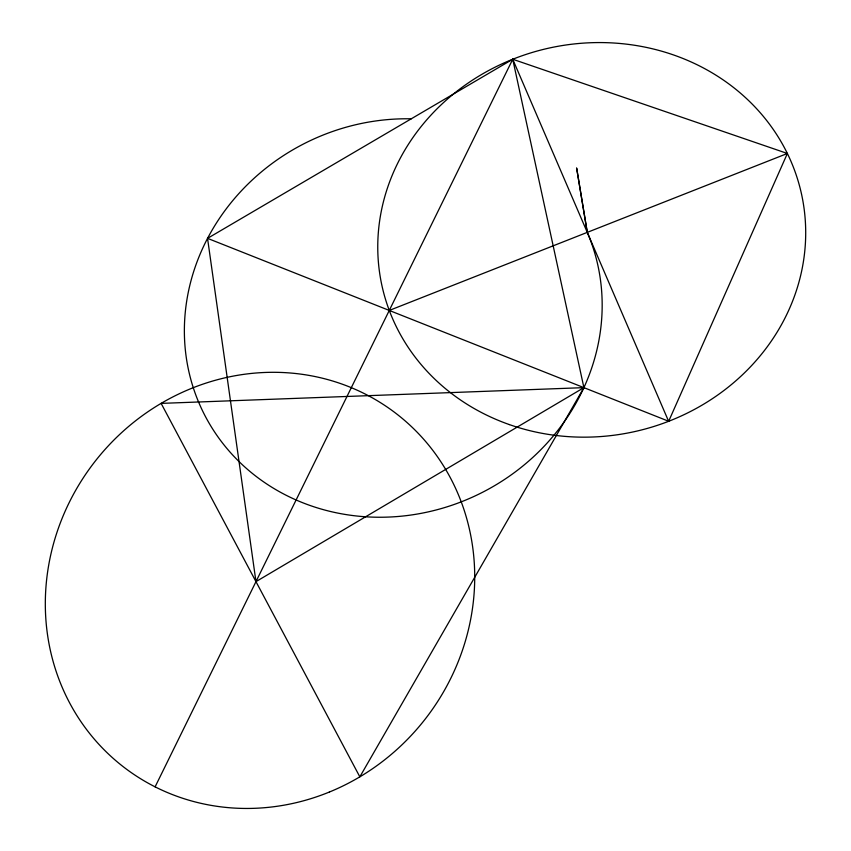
<?xml version="1.0" encoding="UTF-8"?>
<svg xmlns="http://www.w3.org/2000/svg" width="851" height="851" viewBox="0 0 851 851"><rect width="100%" height="100%" fill="white"/><g stroke="black" fill="none" stroke-linecap="round" stroke-linejoin="round"><path stroke-width="1.28" d="M155.105 786.845L512.738 59.251L787.377 153.478L668.673 421.266L207.548 238.354L255.97 581.637L583.903 387.641L512.738 59.251L207.548 238.354M389.269 310.445L787.377 153.478M512.738 59.251L668.62 421.288M587.275 232.376L576.648 168.147L587.275 232.376A212.112 195.815 -26.8 0 1 439.807 508.983A212.112 195.815 -26.8 0 1 184.869 344.538A212.112 195.815 -26.8 0 1 411.235 118.821M583.903 387.641L359.845 776.846L161.126 403.385L583.903 387.641M509.324 424.575A214.729 196.475 -12 0 0 803.94 207.538A214.729 196.475 -12 0 0 461.923 87.451A214.729 196.475 -12 0 0 509.324 424.575M329.39 792.026A223.164 209.41 -52.1 0 0 401.321 417.66A223.164 209.41 -52.1 0 0 49.369 561.469A223.164 209.41 -52.1 0 0 329.39 792.026"/></g></svg>
